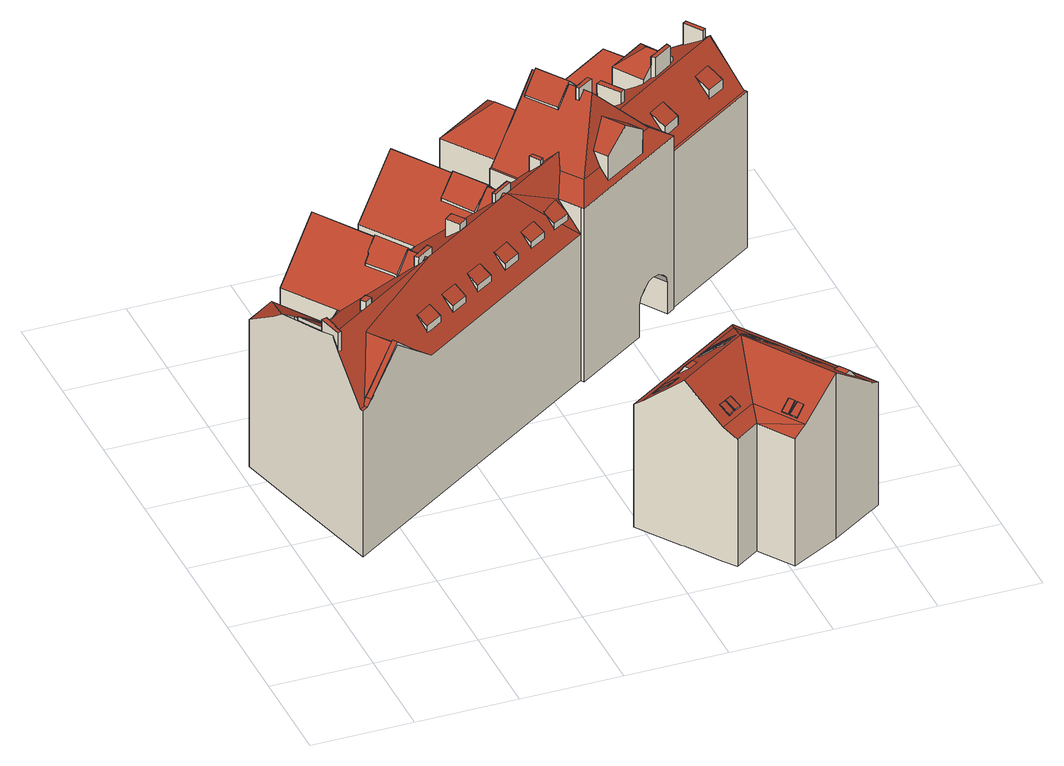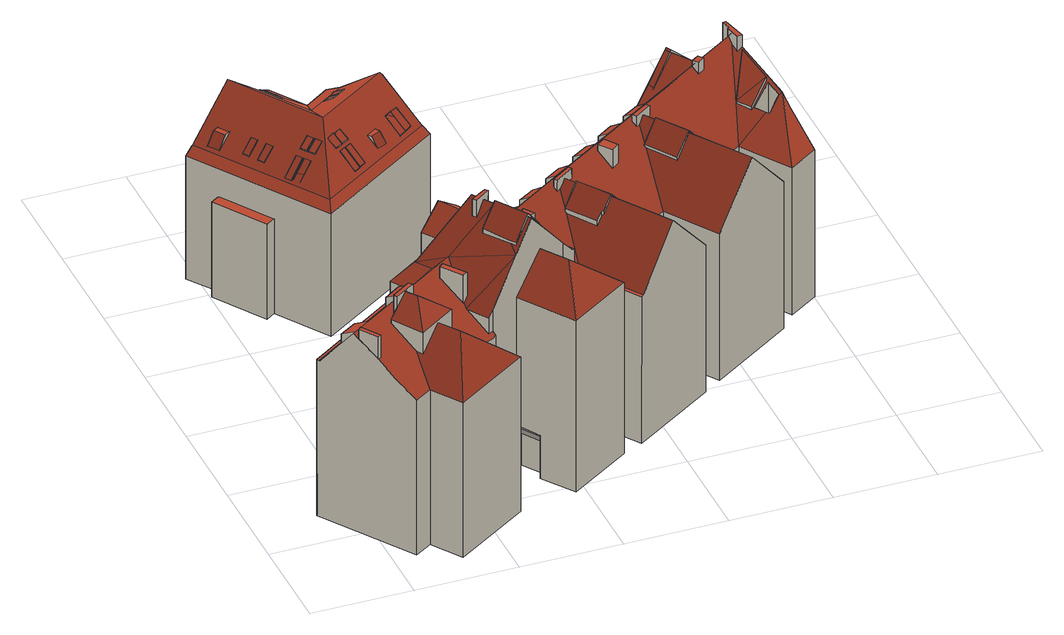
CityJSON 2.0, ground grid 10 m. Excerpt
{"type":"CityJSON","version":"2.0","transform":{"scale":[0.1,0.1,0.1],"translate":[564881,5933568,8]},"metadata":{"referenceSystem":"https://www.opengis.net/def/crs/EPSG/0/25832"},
"CityObjects":{
"building1":{"type":"Building","attributes":{"Grundfläche 2D":800.07,"Grundhöhe NN":9.38,"_sourceDataset":"Hamburg LoD3.0-HH Area 1 (2023), tile 6433","_sourceUrl":"https://suche.transparenz.hamburg.de/dataset/3d-gebaeudemodell-lod3-0-hh-hamburg5"},"children":["building1-1","building1-2","building1-3","building1-4","building1-5","building1-6","building1-7","building1-8","building1-9","building1-10","building1-11","building1-12","building1-13","building1-14","building1-15","building1-16","building1-17","building1-18","building1-19","building1-20","building1-21"],"geometry":[{"type":"MultiSurface","lod":"3","boundaries":[[[0,1,2,3,4,5]],[[6,7,8,1,0,9,10,11,12,13]],[[14,15,16,17,18]],[[19,20,15,14,21]],[[22,23,24]],[[25,26,27,24,23,28,29]],[[24,27,30,31,22]],[[32,33,34,35]],[[32,36,37,33]],[[38,39,40,41]],[[42,43,44,38,41,45,46,47]],[[48,49,50,51]],[[52,53,54,55,51,50]],[[53,52,56,57,54]],[[57,58,59,60,61,62,54]],[[63,64,65,66,67,68,69,70]],[[71,72,73,74]],[[75,74,73,76,77,78,79]],[[80,81,82,83,84,85,86,87,88,89,90,91,92,93,94,95,96,97,98,99,100,101,102,79,78,103]],[[84,83,104,105,106,107]],[[88,87,108]],[[104,109,105]],[[94,110,106,105,109,95]],[[88,108,89]],[[111,112,113,114,115]],[[116,117,79,113,112]],[[79,102,101,100,113]],[[118,113,100,119]],[[120,115,114,121,122,123,124,125,68,126,127,128,117,129]],[[130,131,132,133,134,135,136,137,138]],[[139,140,141,142,133,132,143,144]],[[145,146,61,147,148,149,150]],[[144,143,151,152,153,154]],[[155,156,61,146,145,150,157]],[[153,152,158,159,160,161,162,163,62,61,156,155,157,164]],[[159,158,165,166,167,168]],[[162,161,169,170,171,62,163]],[[62,171,170,169,172,173,174,175,176]],[[177,178,179]],[[180,181,182,167,166,183,177,179,184,185]],[[176,175,62]],[[186,187,62,175,174,173,188,184,179,178,189,190]],[[191,192,193,189,194,195]],[[186,190,189,193,196,197,198,191,195,199]],[[200,195,194,201,202,203]],[[55,54,62,187,186,204,48,51]],[[127,126,63,79,117,128]],[[67,36,32,35,64,63,126,68]],[[75,79,205]],[[205,79,63]],[[70,206,207,75,205,63]],[[147,61,124,123,208,134,133,142,209,149,148]],[[125,124,61,210]],[[61,60,59,58,210]],[[211,208,123,122]],[[69,68,125,210,212]],[[213,214,215,216]],[[216,215,217,218]],[[218,213,216]],[[119,100,99]],[[74,75,207,206,71]],[[211,134,208]],[[212,210,58]],[[118,119,99,98]],[[122,121,214,135,134,211]],[[167,182,9,0,5,168]],[[9,182,181,10]],[[10,181,180,11]],[[184,188,6,13,12,11,180,185]],[[2,1,8,7,6,188,173,172,169,161,160,3]],[[3,160,159,168,5,4]],[[21,14,18,111,115,120,19]],[[19,120,129,20]],[[16,15,20,129,117,116]],[[16,116,112,111,18,17]],[[107,106,110,23,22]],[[23,110,94,93,92,28]],[[92,91,29,28]],[[31,30,86,85]],[[85,84,107,22,31]],[[64,35,34,65]],[[66,37,36,67]],[[66,65,34,33,37]],[[154,153,164,40,39]],[[46,45,41,40,164,157,150,149,209]],[[46,209,142,141,42,47]],[[42,141,140,43]],[[43,140,139,44]],[[144,154,39,38,44,139]],[[57,56,52,50,49,219,220,58]],[[69,212,58,220,221]],[[221,222,223,224,225,226,227,228,229,230,231,232,233,70,69]],[[234,71,206,70,233]],[[235,72,71,234]],[[236,237,238,239,82,81,80,103,78,77,76,73,72,235]],[[240,83,82,239]],[[241,104,83,240]],[[242,109,104,241]],[[243,95,109,242]],[[244,97,96,95,243]],[[245,98,97,244]],[[121,114,113,118,98,245,246,247,248,249,250,251,252,253,217,215,214]],[[254,137,136,255]],[[256,138,137,254]],[[257,130,138,256]],[[258,131,130,257]],[[259,151,143,132,131,258]],[[260,152,151,259]],[[261,158,152,260]],[[262,165,158,261]],[[263,183,166,165,262]],[[264,177,183,263]],[[265,178,177,264]],[[266,189,178,265]],[[267,194,189,266]],[[268,269,202,201,194,267]],[[270,271,219,49,48,204,186,199,195,200,203,202,269]],[[253,272,273,274,218,217]],[[275,213,218,274]],[[255,136,135,214,213,275]],[[222,276,277,223]],[[231,247,246,232]],[[276,278,279,277]],[[280,273,272,281,279,278]],[[263,262,261,260,259,258,257,256,254,255,275,274,273,280,278,276,222,221,220,219,271,270,269,268,267,266,265,264]],[[244,243,242,241,240,239,238,237,236,235,234,233,232,246,245]],[[223,277,279,281,282,224]],[[281,272,253,225,224,282]],[[225,253,252,226]],[[251,227,226,252]],[[227,251,250,228]],[[228,250,249,229]],[[229,249,248,230]],[[230,248,247,231]]],"semantics":{"surfaces":[{"type":"RoofSurface"},{"type":"WallSurface"},{"type":"GroundSurface"},{"type":"OuterCeilingSurface"}],"values":[0,0,0,0,0,0,0,0,0,0,0,0,0,0,0,0,0,0,0,0,0,0,0,0,0,0,0,0,0,0,0,0,0,0,0,0,0,0,0,0,0,0,0,0,0,0,0,0,0,0,0,0,0,0,0,0,0,0,0,1,1,1,1,1,1,1,1,1,1,1,1,1,1,1,1,1,1,1,1,1,1,1,1,1,1,1,1,1,1,1,1,1,1,1,1,1,1,1,1,1,1,1,1,1,1,1,1,1,1,1,1,1,1,1,1,1,1,1,1,1,1,1,1,1,2,2,3,3,3,3,3,3,3,3]}}]},
"building1-1":{"type":"BuildingInstallation","attributes":{"relationToConstruction":"outside","_sourceDataset":"Hamburg LoD3.0-HH Area 1 (2023), tile 6433","_sourceUrl":"https://suche.transparenz.hamburg.de/dataset/3d-gebaeudemodell-lod3-0-hh-hamburg5"},"parents":["building1"],"geometry":[{"type":"MultiSurface","lod":"3","boundaries":[[[283,284,285,286]],[[287,286,285]],[[283,288,284]],[[287,285,284,288]]],"semantics":{"surfaces":[{"type":"RoofSurface"},{"type":"WallSurface"}],"values":[0,1,1,1]}}]},
"building1-2":{"type":"BuildingInstallation","attributes":{"relationToConstruction":"outside","_sourceDataset":"Hamburg LoD3.0-HH Area 1 (2023), tile 6433","_sourceUrl":"https://suche.transparenz.hamburg.de/dataset/3d-gebaeudemodell-lod3-0-hh-hamburg5"},"parents":["building1"],"geometry":[{"type":"MultiSurface","lod":"3","boundaries":[[[289,290,291,292]],[[293,289,292,294]],[[289,293,295,290]],[[290,295,296,291]],[[294,292,291,296]]],"semantics":{"surfaces":[{"type":"RoofSurface"},{"type":"WallSurface"}],"values":[0,1,1,1,1]}}]},
"building1-3":{"type":"BuildingInstallation","attributes":{"relationToConstruction":"outside","_sourceDataset":"Hamburg LoD3.0-HH Area 1 (2023), tile 6433","_sourceUrl":"https://suche.transparenz.hamburg.de/dataset/3d-gebaeudemodell-lod3-0-hh-hamburg5"},"parents":["building1"],"geometry":[{"type":"MultiSurface","lod":"3","boundaries":[[[297,298,299,300]],[[299,301,300]],[[297,302,298]],[[298,302,301,299]]],"semantics":{"surfaces":[{"type":"RoofSurface"},{"type":"WallSurface"}],"values":[0,1,1,1]}}]},
"building1-4":{"type":"BuildingInstallation","attributes":{"relationToConstruction":"outside","_sourceDataset":"Hamburg LoD3.0-HH Area 1 (2023), tile 6433","_sourceUrl":"https://suche.transparenz.hamburg.de/dataset/3d-gebaeudemodell-lod3-0-hh-hamburg5"},"parents":["building1"],"geometry":[{"type":"MultiSurface","lod":"3","boundaries":[[[303,304,305,306]],[[306,307,303]],[[305,304,308]],[[305,308,307,306]]],"semantics":{"surfaces":[{"type":"RoofSurface"},{"type":"WallSurface"}],"values":[0,1,1,1]}}]},
"building1-5":{"type":"BuildingInstallation","attributes":{"relationToConstruction":"outside","_sourceDataset":"Hamburg LoD3.0-HH Area 1 (2023), tile 6433","_sourceUrl":"https://suche.transparenz.hamburg.de/dataset/3d-gebaeudemodell-lod3-0-hh-hamburg5"},"parents":["building1"],"geometry":[{"type":"MultiSurface","lod":"3","boundaries":[[[309,310,311]],[[309,311,312]],[[313,309,312,314]],[[315,310,309,313]],[[316,311,310,315]],[[314,312,311,316]]],"semantics":{"surfaces":[{"type":"RoofSurface"},{"type":"WallSurface"}],"values":[0,0,1,1,1,1]}}]},
"building1-6":{"type":"BuildingInstallation","attributes":{"relationToConstruction":"outside","_sourceDataset":"Hamburg LoD3.0-HH Area 1 (2023), tile 6433","_sourceUrl":"https://suche.transparenz.hamburg.de/dataset/3d-gebaeudemodell-lod3-0-hh-hamburg5"},"parents":["building1"],"geometry":[{"type":"MultiSurface","lod":"3","boundaries":[[[317,318,319,320]],[[320,319,321]],[[318,317,322]],[[321,319,318,322]]],"semantics":{"surfaces":[{"type":"RoofSurface"},{"type":"WallSurface"}],"values":[0,1,1,1]}}]},
"building1-7":{"type":"BuildingInstallation","attributes":{"relationToConstruction":"outside","_sourceDataset":"Hamburg LoD3.0-HH Area 1 (2023), tile 6433","_sourceUrl":"https://suche.transparenz.hamburg.de/dataset/3d-gebaeudemodell-lod3-0-hh-hamburg5"},"parents":["building1"],"geometry":[{"type":"MultiSurface","lod":"3","boundaries":[[[323,324,325,326]],[[327,323,326,328]],[[329,324,323,327]],[[330,325,324,329]],[[328,326,325,330]]],"semantics":{"surfaces":[{"type":"RoofSurface"},{"type":"WallSurface"}],"values":[0,1,1,1,1]}}]},
"building1-8":{"type":"BuildingInstallation","attributes":{"relationToConstruction":"outside","_sourceDataset":"Hamburg LoD3.0-HH Area 1 (2023), tile 6433","_sourceUrl":"https://suche.transparenz.hamburg.de/dataset/3d-gebaeudemodell-lod3-0-hh-hamburg5"},"parents":["building1"],"geometry":[{"type":"MultiSurface","lod":"3","boundaries":[[[331,332,333,334]],[[335,331,334,336]],[[337,332,331,335]],[[338,333,332,337]],[[336,334,333,338]]],"semantics":{"surfaces":[{"type":"RoofSurface"},{"type":"WallSurface"}],"values":[0,1,1,1,1]}}]},
"building1-9":{"type":"BuildingInstallation","attributes":{"relationToConstruction":"outside","_sourceDataset":"Hamburg LoD3.0-HH Area 1 (2023), tile 6433","_sourceUrl":"https://suche.transparenz.hamburg.de/dataset/3d-gebaeudemodell-lod3-0-hh-hamburg5"},"parents":["building1"],"geometry":[{"type":"MultiSurface","lod":"3","boundaries":[[[339,340,341,342,343,344]],[[339,344,345]],[[346,342,341,340,60]],[[59,345,344,343,342,346]]],"semantics":{"surfaces":[{"type":"RoofSurface"},{"type":"WallSurface"}],"values":[0,1,1,1]}}]},
"building1-10":{"type":"BuildingInstallation","attributes":{"relationToConstruction":"outside","_sourceDataset":"Hamburg LoD3.0-HH Area 1 (2023), tile 6433","_sourceUrl":"https://suche.transparenz.hamburg.de/dataset/3d-gebaeudemodell-lod3-0-hh-hamburg5"},"parents":["building1"],"geometry":[{"type":"MultiSurface","lod":"3","boundaries":[[[347,348,349,350]],[[191,198,349,348,192]],[[197,350,349,198]],[[350,197,196,347]],[[196,193,192,348,347]]],"semantics":{"surfaces":[{"type":"RoofSurface"},{"type":"WallSurface"}],"values":[0,1,1,1,1]}}]},
"building1-11":{"type":"BuildingInstallation","attributes":{"relationToConstruction":"outside","_sourceDataset":"Hamburg LoD3.0-HH Area 1 (2023), tile 6433","_sourceUrl":"https://suche.transparenz.hamburg.de/dataset/3d-gebaeudemodell-lod3-0-hh-hamburg5"},"parents":["building1"],"geometry":[{"type":"MultiSurface","lod":"3","boundaries":[[[351,352,353,354,355]],[[351,356,357,352]],[[352,357,162,170,176,174,358,354,353]],[[354,358,359,355]],[[356,351,355,359,175,171,163]]],"semantics":{"surfaces":[{"type":"RoofSurface"},{"type":"WallSurface"}],"values":[0,1,1,1,1]}}]},
"building1-12":{"type":"BuildingInstallation","attributes":{"relationToConstruction":"outside","_sourceDataset":"Hamburg LoD3.0-HH Area 1 (2023), tile 6433","_sourceUrl":"https://suche.transparenz.hamburg.de/dataset/3d-gebaeudemodell-lod3-0-hh-hamburg5"},"parents":["building1"],"geometry":[{"type":"MultiSurface","lod":"3","boundaries":[[[360,361,362,363]],[[363,362,364]],[[361,360,365]],[[364,362,361,365]]],"semantics":{"surfaces":[{"type":"RoofSurface"},{"type":"WallSurface"}],"values":[0,1,1,1]}}]},
"building1-13":{"type":"BuildingInstallation","attributes":{"relationToConstruction":"outside","_sourceDataset":"Hamburg LoD3.0-HH Area 1 (2023), tile 6433","_sourceUrl":"https://suche.transparenz.hamburg.de/dataset/3d-gebaeudemodell-lod3-0-hh-hamburg5"},"parents":["building1"],"geometry":[{"type":"MultiSurface","lod":"3","boundaries":[[[366,367,368,369]],[[103,80,368,367]],[[368,80,370,369]],[[369,370,371,366]],[[366,371,103,367]]],"semantics":{"surfaces":[{"type":"RoofSurface"},{"type":"WallSurface"}],"values":[0,1,1,1,1]}}]},
"building1-14":{"type":"BuildingInstallation","attributes":{"relationToConstruction":"outside","_sourceDataset":"Hamburg LoD3.0-HH Area 1 (2023), tile 6433","_sourceUrl":"https://suche.transparenz.hamburg.de/dataset/3d-gebaeudemodell-lod3-0-hh-hamburg5"},"parents":["building1"],"geometry":[{"type":"MultiSurface","lod":"3","boundaries":[[[372,373,374,375,376]],[[374,377,378,375]],[[379,372,376,375,378,101]],[[379,102,380,373,372]],[[373,380,377,374]]],"semantics":{"surfaces":[{"type":"RoofSurface"},{"type":"WallSurface"}],"values":[0,1,1,1,1]}}]},
"building1-15":{"type":"BuildingInstallation","attributes":{"relationToConstruction":"outside","_sourceDataset":"Hamburg LoD3.0-HH Area 1 (2023), tile 6433","_sourceUrl":"https://suche.transparenz.hamburg.de/dataset/3d-gebaeudemodell-lod3-0-hh-hamburg5"},"parents":["building1"],"geometry":[{"type":"MultiSurface","lod":"3","boundaries":[[[381,382,383,384]],[[385,383,382,386]],[[127,387,384,383,385]],[[388,381,384,387]],[[382,381,388,128,386]]],"semantics":{"surfaces":[{"type":"RoofSurface"},{"type":"WallSurface"}],"values":[0,1,1,1,1]}}]},
"building1-16":{"type":"BuildingInstallation","attributes":{"relationToConstruction":"outside","_sourceDataset":"Hamburg LoD3.0-HH Area 1 (2023), tile 6433","_sourceUrl":"https://suche.transparenz.hamburg.de/dataset/3d-gebaeudemodell-lod3-0-hh-hamburg5"},"parents":["building1"],"geometry":[{"type":"MultiSurface","lod":"3","boundaries":[[[389,390,391,392,393,394,395]],[[390,30,27,26,25,29,394,393,392,391]],[[91,396,395,394,29]],[[395,396,397,389]],[[397,86,30,390,389]]],"semantics":{"surfaces":[{"type":"RoofSurface"},{"type":"WallSurface"}],"values":[0,1,1,1,1]}}]},
"building1-17":{"type":"BuildingInstallation","attributes":{"relationToConstruction":"outside","_sourceDataset":"Hamburg LoD3.0-HH Area 1 (2023), tile 6433","_sourceUrl":"https://suche.transparenz.hamburg.de/dataset/3d-gebaeudemodell-lod3-0-hh-hamburg5"},"parents":["building1"],"geometry":[{"type":"MultiSurface","lod":"3","boundaries":[[[398,399,400,401]],[[401,400,402]],[[403,399,398]],[[403,404,402,400,399]]],"semantics":{"surfaces":[{"type":"RoofSurface"},{"type":"WallSurface"}],"values":[0,1,1,1]}}]},
"building1-18":{"type":"BuildingInstallation","attributes":{"relationToConstruction":"outside","_sourceDataset":"Hamburg LoD3.0-HH Area 1 (2023), tile 6433","_sourceUrl":"https://suche.transparenz.hamburg.de/dataset/3d-gebaeudemodell-lod3-0-hh-hamburg5"},"parents":["building1"],"geometry":[{"type":"MultiSurface","lod":"3","boundaries":[[[405,406,407,408]],[[407,409,408]],[[410,406,405]],[[406,410,409,407]]],"semantics":{"surfaces":[{"type":"RoofSurface"},{"type":"WallSurface"}],"values":[0,1,1,1]}}]},
"building1-19":{"type":"BuildingInstallation","attributes":{"relationToConstruction":"outside","_sourceDataset":"Hamburg LoD3.0-HH Area 1 (2023), tile 6433","_sourceUrl":"https://suche.transparenz.hamburg.de/dataset/3d-gebaeudemodell-lod3-0-hh-hamburg5"},"parents":["building1"],"geometry":[{"type":"MultiSurface","lod":"3","boundaries":[[[411,412,413,56]],[[51,50,413,412,55]],[[53,55,412,411]],[[56,413,50,52]]],"semantics":{"surfaces":[{"type":"RoofSurface"},{"type":"WallSurface"}],"values":[0,0,1,1]}}]},
"building1-20":{"type":"BuildingInstallation","attributes":{"relationToConstruction":"outside","_sourceDataset":"Hamburg LoD3.0-HH Area 1 (2023), tile 6433","_sourceUrl":"https://suche.transparenz.hamburg.de/dataset/3d-gebaeudemodell-lod3-0-hh-hamburg5"},"parents":["building1"],"geometry":[{"type":"MultiSurface","lod":"3","boundaries":[[[414,415,416,417]],[[414,418,419,415]],[[156,146,147,420,416,415,419]],[[417,416,420,421]],[[414,417,421,148,145,155,418]]],"semantics":{"surfaces":[{"type":"RoofSurface"},{"type":"WallSurface"}],"values":[0,1,1,1,1]}}]},
"building1-21":{"type":"BuildingInstallation","attributes":{"relationToConstruction":"outside","_sourceDataset":"Hamburg LoD3.0-HH Area 1 (2023), tile 6433","_sourceUrl":"https://suche.transparenz.hamburg.de/dataset/3d-gebaeudemodell-lod3-0-hh-hamburg5"},"parents":["building1"],"geometry":[{"type":"MultiSurface","lod":"3","boundaries":[[[422,423,424,425,426,427,428]],[[424,423,199,186,204]],[[424,204,429,425]],[[430,426,425,429]],[[426,430,431,427]],[[427,431,432,187,190,433,422,428]],[[422,433,199,423]]],"semantics":{"surfaces":[{"type":"RoofSurface"},{"type":"WallSurface"}],"values":[0,1,1,1,1,1,1]}}]},
"building2":{"type":"Building","attributes":{"Grundfläche 2D":230.88,"Grundhöhe NN":8.25,"_sourceDataset":"Hamburg LoD3.0-HH Area 1 (2023), tile 6433","_sourceUrl":"https://suche.transparenz.hamburg.de/dataset/3d-gebaeudemodell-lod3-0-hh-hamburg5"},"children":["building2-1","building2-2","building2-3","building2-4","building2-5","building2-6","building2-7","building2-8","building2-9","building2-10","building2-11","building2-12","building2-13","building2-14","building2-15","building2-16","building2-17","building2-18"],"geometry":[{"type":"Solid","lod":"3","boundaries":[[[[434,435,436,437]],[[437,436,438,439,440,441]],[[441,440,442,443]],[[443,442,444,445]],[[445,446,447]],[[445,447,443]],[[443,447,448,441]],[[441,448,449,437]],[[437,449,450,451,434]],[[452,453,454,455]],[[456,453,452,457]],[[458,454,453,456]],[[459,455,454,458]],[[460,461,462,463,464,465,444,442,440,439,438,436,435,466]],[[467,445,444,465]],[[468,446,445,467]],[[469,448,447,446,468]],[[470,471,472,451,450,449,448,469]],[[452,455,459,473,434,451,472,457]],[[466,435,434,473]],[[472,471,470,469,468,467,465,464,463,462,461,460,466,473,459,458,456,457]]]],"semantics":{"surfaces":[{"type":"RoofSurface"},{"type":"WallSurface"},{"type":"GroundSurface"}],"values":[[0,0,0,0,0,0,0,0,0,0,1,1,1,1,1,1,1,1,1,1,2]]}}]},
"building2-1":{"type":"BuildingInstallation","attributes":{"relationToConstruction":"outside","_sourceDataset":"Hamburg LoD3.0-HH Area 1 (2023), tile 6433","_sourceUrl":"https://suche.transparenz.hamburg.de/dataset/3d-gebaeudemodell-lod3-0-hh-hamburg5"},"parents":["building2"],"geometry":[{"type":"MultiSurface","lod":"3","boundaries":[[[474,475,476,477]],[[478,477,476,479]],[[480,474,477,478]],[[481,475,474,480]],[[479,476,475,481]]],"semantics":{"surfaces":[{"type":"RoofSurface"},{"type":"WallSurface"}],"values":[0,1,1,1,1]}}]},
"building2-2":{"type":"BuildingInstallation","attributes":{"relationToConstruction":"outside","_sourceDataset":"Hamburg LoD3.0-HH Area 1 (2023), tile 6433","_sourceUrl":"https://suche.transparenz.hamburg.de/dataset/3d-gebaeudemodell-lod3-0-hh-hamburg5"},"parents":["building2"],"geometry":[{"type":"MultiSurface","lod":"3","boundaries":[[[482,483,484,485]],[[485,486,487,482]],[[488,483,482,487]],[[489,484,483,488]],[[484,489,486,485]]],"semantics":{"surfaces":[{"type":"RoofSurface"},{"type":"WallSurface"}],"values":[0,1,1,1,1]}}]},
"building2-3":{"type":"BuildingInstallation","attributes":{"relationToConstruction":"outside","_sourceDataset":"Hamburg LoD3.0-HH Area 1 (2023), tile 6433","_sourceUrl":"https://suche.transparenz.hamburg.de/dataset/3d-gebaeudemodell-lod3-0-hh-hamburg5"},"parents":["building2"],"geometry":[{"type":"MultiSurface","lod":"3","boundaries":[[[490,491,492,493]],[[494,490,493,495]],[[496,491,490,494]],[[497,492,491,496]],[[495,493,492,497]]],"semantics":{"surfaces":[{"type":"RoofSurface"},{"type":"WallSurface"}],"values":[0,1,1,1,1]}}]},
"building2-4":{"type":"BuildingInstallation","attributes":{"relationToConstruction":"outside","_sourceDataset":"Hamburg LoD3.0-HH Area 1 (2023), tile 6433","_sourceUrl":"https://suche.transparenz.hamburg.de/dataset/3d-gebaeudemodell-lod3-0-hh-hamburg5"},"parents":["building2"],"geometry":[{"type":"MultiSurface","lod":"3","boundaries":[[[498,499,500,501]],[[502,499,498,503]],[[503,498,501,504]],[[505,500,499,502]],[[504,501,500,505]]],"semantics":{"surfaces":[{"type":"RoofSurface"},{"type":"WallSurface"}],"values":[0,1,1,1,1]}}]},
"building2-5":{"type":"BuildingInstallation","attributes":{"relationToConstruction":"outside","_sourceDataset":"Hamburg LoD3.0-HH Area 1 (2023), tile 6433","_sourceUrl":"https://suche.transparenz.hamburg.de/dataset/3d-gebaeudemodell-lod3-0-hh-hamburg5"},"parents":["building2"],"geometry":[{"type":"MultiSurface","lod":"3","boundaries":[[[506,507,508,509]],[[510,507,506,511]],[[509,511,506]],[[510,508,507]]],"semantics":{"surfaces":[{"type":"RoofSurface"},{"type":"WallSurface"}],"values":[0,0,1,1]}}]},
"building2-6":{"type":"BuildingInstallation","attributes":{"relationToConstruction":"outside","_sourceDataset":"Hamburg LoD3.0-HH Area 1 (2023), tile 6433","_sourceUrl":"https://suche.transparenz.hamburg.de/dataset/3d-gebaeudemodell-lod3-0-hh-hamburg5"},"parents":["building2"],"geometry":[{"type":"MultiSurface","lod":"3","boundaries":[[[512,513,514,515]],[[516,514,513,517]],[[512,517,513]],[[514,516,515]]],"semantics":{"surfaces":[{"type":"RoofSurface"},{"type":"WallSurface"}],"values":[0,0,1,1]}}]},
"building2-7":{"type":"BuildingInstallation","attributes":{"relationToConstruction":"outside","_sourceDataset":"Hamburg LoD3.0-HH Area 1 (2023), tile 6433","_sourceUrl":"https://suche.transparenz.hamburg.de/dataset/3d-gebaeudemodell-lod3-0-hh-hamburg5"},"parents":["building2"],"geometry":[{"type":"MultiSurface","lod":"3","boundaries":[[[518,519,520,521]],[[522,518,521,523]],[[524,519,518,522]],[[525,520,519,524]],[[523,521,520,525]]],"semantics":{"surfaces":[{"type":"RoofSurface"},{"type":"WallSurface"}],"values":[0,1,1,1,1]}}]},
"building2-8":{"type":"BuildingInstallation","attributes":{"relationToConstruction":"outside","_sourceDataset":"Hamburg LoD3.0-HH Area 1 (2023), tile 6433","_sourceUrl":"https://suche.transparenz.hamburg.de/dataset/3d-gebaeudemodell-lod3-0-hh-hamburg5"},"parents":["building2"],"geometry":[{"type":"MultiSurface","lod":"3","boundaries":[[[526,527,528,529]],[[530,529,528,531]],[[532,526,529,530]],[[533,527,526,532]],[[531,528,527,533]]],"semantics":{"surfaces":[{"type":"RoofSurface"},{"type":"WallSurface"}],"values":[0,1,1,1,1]}}]},
"building2-9":{"type":"BuildingInstallation","attributes":{"relationToConstruction":"outside","_sourceDataset":"Hamburg LoD3.0-HH Area 1 (2023), tile 6433","_sourceUrl":"https://suche.transparenz.hamburg.de/dataset/3d-gebaeudemodell-lod3-0-hh-hamburg5"},"parents":["building2"],"geometry":[{"type":"MultiSurface","lod":"3","boundaries":[[[534,535,536,537]],[[534,538,539,535]],[[540,536,535,539]],[[536,540,541,537]]],"semantics":{"surfaces":[{"type":"RoofSurface"},{"type":"WallSurface"}],"values":[0,1,1,1]}}]},
"building2-10":{"type":"BuildingInstallation","attributes":{"relationToConstruction":"outside","_sourceDataset":"Hamburg LoD3.0-HH Area 1 (2023), tile 6433","_sourceUrl":"https://suche.transparenz.hamburg.de/dataset/3d-gebaeudemodell-lod3-0-hh-hamburg5"},"parents":["building2"],"geometry":[{"type":"MultiSurface","lod":"3","boundaries":[[[542,543,544,545]],[[546,542,545,547]],[[548,543,542,546]],[[549,544,543,548]],[[547,545,544,549]]],"semantics":{"surfaces":[{"type":"RoofSurface"},{"type":"WallSurface"}],"values":[0,1,1,1,1]}}]},
"building2-11":{"type":"BuildingInstallation","attributes":{"relationToConstruction":"outside","_sourceDataset":"Hamburg LoD3.0-HH Area 1 (2023), tile 6433","_sourceUrl":"https://suche.transparenz.hamburg.de/dataset/3d-gebaeudemodell-lod3-0-hh-hamburg5"},"parents":["building2"],"geometry":[{"type":"MultiSurface","lod":"3","boundaries":[[[550,551,552,553]],[[554,550,553,555]],[[555,553,552,556]],[[557,551,550,554]],[[556,552,551,557]]],"semantics":{"surfaces":[{"type":"RoofSurface"},{"type":"WallSurface"}],"values":[0,1,1,1,1]}}]},
"building2-12":{"type":"BuildingInstallation","attributes":{"relationToConstruction":"outside","_sourceDataset":"Hamburg LoD3.0-HH Area 1 (2023), tile 6433","_sourceUrl":"https://suche.transparenz.hamburg.de/dataset/3d-gebaeudemodell-lod3-0-hh-hamburg5"},"parents":["building2"],"geometry":[{"type":"MultiSurface","lod":"3","boundaries":[[[558,559,560,561]],[[562,560,559,563]],[[564,558,561,565]],[[563,559,558,564]],[[565,561,560,562]]],"semantics":{"surfaces":[{"type":"RoofSurface"},{"type":"WallSurface"}],"values":[0,1,1,1,1]}}]},
"building2-13":{"type":"BuildingInstallation","attributes":{"relationToConstruction":"outside","_sourceDataset":"Hamburg LoD3.0-HH Area 1 (2023), tile 6433","_sourceUrl":"https://suche.transparenz.hamburg.de/dataset/3d-gebaeudemodell-lod3-0-hh-hamburg5"},"parents":["building2"],"geometry":[{"type":"MultiSurface","lod":"3","boundaries":[[[566,567,568,569]],[[570,566,569,571]],[[572,567,566,570]],[[573,568,567,572]],[[571,569,568,573]]],"semantics":{"surfaces":[{"type":"RoofSurface"},{"type":"WallSurface"}],"values":[0,1,1,1,1]}}]},
"building2-14":{"type":"BuildingInstallation","attributes":{"relationToConstruction":"outside","_sourceDataset":"Hamburg LoD3.0-HH Area 1 (2023), tile 6433","_sourceUrl":"https://suche.transparenz.hamburg.de/dataset/3d-gebaeudemodell-lod3-0-hh-hamburg5"},"parents":["building2"],"geometry":[{"type":"MultiSurface","lod":"3","boundaries":[[[574,575,576,577]],[[578,574,577,579]],[[580,575,574,578]],[[581,576,575,580]],[[579,577,576,581]]],"semantics":{"surfaces":[{"type":"RoofSurface"},{"type":"WallSurface"}],"values":[0,1,1,1,1]}}]},
"building2-15":{"type":"BuildingInstallation","attributes":{"relationToConstruction":"outside","_sourceDataset":"Hamburg LoD3.0-HH Area 1 (2023), tile 6433","_sourceUrl":"https://suche.transparenz.hamburg.de/dataset/3d-gebaeudemodell-lod3-0-hh-hamburg5"},"parents":["building2"],"geometry":[{"type":"MultiSurface","lod":"3","boundaries":[[[582,583,584,585]],[[586,582,585,587]],[[588,583,582,586]],[[589,584,583,588]],[[587,585,584,589]]],"semantics":{"surfaces":[{"type":"RoofSurface"},{"type":"WallSurface"}],"values":[0,1,1,1,1]}}]},
"building2-16":{"type":"BuildingInstallation","attributes":{"relationToConstruction":"outside","_sourceDataset":"Hamburg LoD3.0-HH Area 1 (2023), tile 6433","_sourceUrl":"https://suche.transparenz.hamburg.de/dataset/3d-gebaeudemodell-lod3-0-hh-hamburg5"},"parents":["building2"],"geometry":[{"type":"MultiSurface","lod":"3","boundaries":[[[590,591,592,593]],[[594,590,593,595]],[[596,591,590,594]],[[597,592,591,596]],[[595,593,592,597]]],"semantics":{"surfaces":[{"type":"RoofSurface"},{"type":"WallSurface"}],"values":[0,1,1,1,1]}}]},
"building2-17":{"type":"BuildingInstallation","attributes":{"relationToConstruction":"outside","_sourceDataset":"Hamburg LoD3.0-HH Area 1 (2023), tile 6433","_sourceUrl":"https://suche.transparenz.hamburg.de/dataset/3d-gebaeudemodell-lod3-0-hh-hamburg5"},"parents":["building2"],"geometry":[{"type":"MultiSurface","lod":"3","boundaries":[[[598,534,537,599]],[[598,600,538,534]],[[600,598,599,601]],[[537,541,601,599]]],"semantics":{"surfaces":[{"type":"RoofSurface"},{"type":"WallSurface"}],"values":[0,1,1,1]}}]},
"building2-18":{"type":"BuildingInstallation","attributes":{"relationToConstruction":"outside","_sourceDataset":"Hamburg LoD3.0-HH Area 1 (2023), tile 6433","_sourceUrl":"https://suche.transparenz.hamburg.de/dataset/3d-gebaeudemodell-lod3-0-hh-hamburg5"},"parents":["building2"],"geometry":[{"type":"MultiSurface","lod":"3","boundaries":[[[602,603,604,605]],[[606,602,605,607]],[[608,603,602,606]],[[609,604,603,608]],[[607,605,604,609]]],"semantics":{"surfaces":[{"type":"RoofSurface"},{"type":"WallSurface"}],"values":[0,1,1,1,1]}}]}
},
"vertices":[
[128,321,228],[148,291,228],[162,300,210],[163,301,209],[162,302,209],[143,331,209],[133,280,209],[134,281,210],[135,282,211],[119,315,216],[119,313,215],[114,309,209],[132,283,209],[132,282,209],[333,452,273],[353,422,273],[369,433,254],[352,459,253],[349,463,253],[319,443,253],[339,413,254],[322,445,258],[461,523,222],[424,498,222],[454,492,240],[459,479,238],[461,481,240],[462,481,240],[443,469,222],[452,475,231],[472,488,230],[480,493,222],[373,393,249],[387,371,249],[409,386,230],[400,400,230],[356,371,230],[365,357,230],[229,389,228],[214,379,209],[234,348,209],[250,358,228],[246,398,209],[241,395,215],[238,395,217],[264,368,210],[265,369,209],[264,370,209],[46,147,171],[47,144,171],[53,148,171],[51,151,171],[92,174,212],[89,179,212],[73,203,212],[53,155,175],[117,190,189],[136,203,171],[329,332,171],[312,334,185],[297,336,197],[262,341,226],[160,273,226],[423,407,215],[404,394,215],[409,386,204],[365,357,204],[360,365,215],[340,352,215],[331,329,200],[447,407,200],[447,408,182],[543,473,182],[542,475,182],[445,410,182],[436,424,200],[541,476,182],[540,477,184],[521,507,226],[399,425,226],[506,528,208],[496,544,195],[483,563,180],[466,552,180],[465,517,199],[480,493,218],[472,488,218],[464,482,218],[463,477,220],[459,479,218],[455,477,218],[452,475,218],[443,469,218],[439,475,212],[429,489,201],[393,502,180],[384,497,180],[380,493,180],[382,490,183],[387,493,183],[400,472,200],[400,466,203],[400,459,207],[518,511,222],[446,582,180],[428,530,220],[442,510,220],[461,523,199],[461,481,220],[372,533,180],[424,498,201],[349,463,250],[352,459,250],[351,469,244],[331,455,270],[333,452,270],[369,433,249],[353,422,270],[382,490,205],[387,493,200],[319,443,251],[290,428,215],[278,420,200],[294,396,200],[329,386,226],[325,373,215],[367,401,270],[362,409,270],[360,412,270],[339,413,251],[267,422,172],[233,473,172],[230,471,172],[269,414,172],[276,419,172],[290,428,172],[288,430,172],[280,424,172],[279,425,172],[238,395,213],[241,395,211],[246,398,204],[264,370,204],[192,445,226],[229,389,226],[257,348,226],[259,344,226],[262,346,222],[263,351,218],[264,368,205],[250,358,226],[150,418,172],[184,367,172],[233,350,206],[214,379,206],[252,344,219],[256,342,222],[236,349,208],[166,355,172],[162,302,206],[163,301,208],[162,300,208],[161,284,219],[161,278,222],[234,348,208],[132,406,172],[90,378,226],[128,321,226],[143,331,206],[148,291,226],[156,280,226],[158,276,226],[135,282,208],[134,281,207],[150,276,218],[156,274,222],[150,276,219],[84,299,172],[76,290,172],[85,297,172],[114,309,206],[119,313,212],[119,315,213],[49,350,172],[132,282,206],[132,283,206],[36,190,226],[40,193,226],[133,280,207],[66,284,172],[39,199,220],[23,267,202],[33,275,193],[35,272,193],[34,333,172],[17,265,206],[42,262,194],[24,249,208],[20,265,204],[32,206,221],[17,266,205],[7,315,172],[5,314,172],[14,278,196],[38,181,214],[413,422,215],[447,408,200],[445,410,200],[292,394,200],[265,369,205],[315,352,200],[276,419,200],[329,332,200],[253,482,198],[290,428,198],[320,448,230],[303,474,230],[351,469,198],[315,523,198],[47,144,14],[329,332,14],[331,329,14],[402,376,14],[402,376,48],[404,378,55],[409,381,61],[414,385,65],[420,389,66],[427,393,65],[432,397,61],[437,400,55],[439,401,48],[439,401,14],[447,407,14],[447,408,14],[543,473,14],[541,476,14],[540,477,14],[496,544,14],[483,563,14],[466,552,14],[446,582,14],[372,533,14],[393,502,14],[380,493,14],[382,490,14],[382,489,14],[382,489,48],[379,488,55],[375,485,61],[370,481,65],[363,477,66],[357,473,65],[351,469,61],[280,424,14],[288,430,14],[279,425,14],[267,422,14],[233,473,14],[150,418,14],[184,367,14],[166,355,14],[132,406,14],[49,350,14],[84,299,14],[76,290,14],[66,284,14],[34,333,14],[7,315,14],[5,314,14],[17,266,14],[17,265,14],[337,491,60],[337,491,14],[315,523,14],[253,482,14],[345,465,14],[345,465,48],[331,486,14],[331,486,48],[333,488,14],[333,488,55],[347,466,55],
[265,318,200],[272,308,192],[289,319,192],[282,329,200],[289,319,185],[272,308,185],
[302,389,226],[309,379,226],[312,382,226],[306,391,226],[302,389,209],[306,391,209],[309,379,220],[312,382,220],
[493,473,211],[502,460,202],[519,471,202],[510,484,211],[519,471,192],[502,460,192],
[452,445,211],[435,433,211],[444,420,202],[461,432,202],[461,432,192],[444,420,192],
[54,248,195],[45,262,195],[25,247,213],[34,211,222],[54,248,193],[34,211,218],[45,262,192],[25,247,209],
[164,250,200],[171,240,192],[187,251,192],[181,261,200],[187,251,185],[171,240,185],
[83,230,232],[76,225,232],[80,220,232],[87,225,232],[83,230,220],[87,225,225],[76,225,220],[80,220,225],
[204,307,229],[212,313,229],[203,326,229],[195,320,229],[204,307,222],[195,320,209],[212,313,222],[203,326,209],
[312,350,201],[296,338,200],[297,336,198],[302,328,192],[312,334,192],[319,339,192],[319,339,185],[302,328,185],
[42,262,174],[33,275,174],[20,265,174],[24,249,174],
[167,282,230],[164,286,230],[150,276,230],[147,274,230],[150,271,230],[167,282,222],[164,286,219],[147,274,218],[150,271,222],
[197,272,200],[203,262,192],[220,273,192],[213,283,200],[220,273,185],[203,262,185],
[515,508,232],[518,511,232],[506,528,232],[503,526,232],[503,526,208],[515,508,222],
[396,464,233],[411,443,233],[415,446,233],[401,467,233],[400,466,233],[415,446,220],[401,467,203],[396,464,207],[411,443,220],
[369,419,275],[354,408,275],[356,405,275],[372,415,275],[356,405,262],[354,408,262],[372,415,257],[369,419,257],
[474,484,241],[472,488,241],[462,481,241],[461,481,241],[459,479,241],[452,475,241],[455,471,241],[455,471,221],[474,484,221],
[131,229,200],[138,219,192],[155,230,192],[148,240,200],[155,230,185],[138,219,185],[142,221,185],
[231,295,200],[238,285,192],[255,296,192],[248,306,200],[255,296,185],[238,285,185],
[113,196,189],[89,179,215],[92,174,215],
[248,341,230],[250,338,230],[269,351,230],[267,354,230],[248,341,219],[250,338,222],[269,351,222],[267,354,218],
[37,207,234],[32,206,234],[38,181,234],[41,182,234],[39,191,234],[40,191,234],[40,192,234],[41,182,213],[39,191,224],[40,191,223],[40,192,224],[37,207,218],
[422,200,135],[294,115,135],[299,108,141],[418,187,141],[301,105,144],[323,72,179],[325,71,181],[398,119,181],[348,35,148],[386,60,148],[357,23,140],[382,40,140],[405,5,140],[418,12,148],[455,32,181],[500,62,141],[501,62,140],[509,68,135],[489,97,105],[498,103,105],[465,154,105],[456,148,105],[498,103,3],[489,97,3],[465,154,3],[456,148,3],[299,108,3],[301,105,3],[323,72,3],[325,71,3],[348,35,3],[357,23,3],[294,115,3],[382,40,3],[405,5,3],[455,32,3],[500,62,3],[501,62,3],[509,68,3],[422,200,3],
[456,92,157],[467,99,147],[463,105,147],[452,98,157],[452,98,156],[463,105,146],[456,92,156],[467,99,146],
[352,54,159],[358,45,152],[364,50,152],[359,58,159],[359,58,158],[352,54,158],[358,45,151],[364,50,151],
[392,145,160],[383,159,145],[377,155,145],[386,141,160],[392,145,159],[386,141,159],[383,159,144],[377,155,144],
[387,138,163],[380,134,163],[385,126,170],[392,131,170],[380,134,162],[387,138,162],[392,131,169],[385,126,169],
[356,130,157],[346,124,157],[349,119,157],[359,126,157],[342,130,146],[352,136,146],
[476,63,155],[482,67,155],[475,77,155],[469,74,155],[483,83,143],[490,72,143],
[409,28,151],[413,21,151],[422,27,159],[418,33,159],[409,28,150],[418,33,158],[413,21,150],[422,27,158],
[404,35,151],[408,29,151],[417,35,159],[413,41,159],[413,41,158],[417,35,158],[404,35,150],[408,29,150],
[318,116,145],[311,111,145],[320,98,159],[327,102,159],[318,116,144],[311,111,144],[320,98,158],[327,102,158],
[395,143,163],[388,139,163],[393,131,171],[400,136,170],[395,143,162],[400,136,169],[388,139,162],[393,131,170],
[360,59,159],[366,51,152],[372,55,152],[366,63,159],[360,59,158],[366,63,158],[372,55,151],[366,51,151],
[424,140,157],[439,150,143],[435,156,143],[420,146,157],[435,156,142],[439,150,142],[424,140,156],[420,146,156],
[410,131,169],[419,137,162],[415,143,162],[406,137,169],[410,131,168],[406,137,168],[419,137,161],[415,143,161],
[385,141,160],[376,154,145],[370,150,145],[379,137,160],[385,141,159],[379,137,159],[376,154,144],[370,150,144],
[415,124,169],[424,130,162],[420,136,162],[411,130,169],[415,124,168],[411,130,168],[424,130,161],[420,136,161],
[447,106,157],[458,113,147],[454,119,147],[443,112,157],[447,106,156],[443,112,156],[458,113,146],[454,119,146],
[325,121,145],[334,107,159],[325,121,144],[334,107,158],
[429,133,157],[444,143,143],[440,149,143],[425,139,157],[429,133,156],[425,139,156],[444,143,142],[440,149,142]
]}
